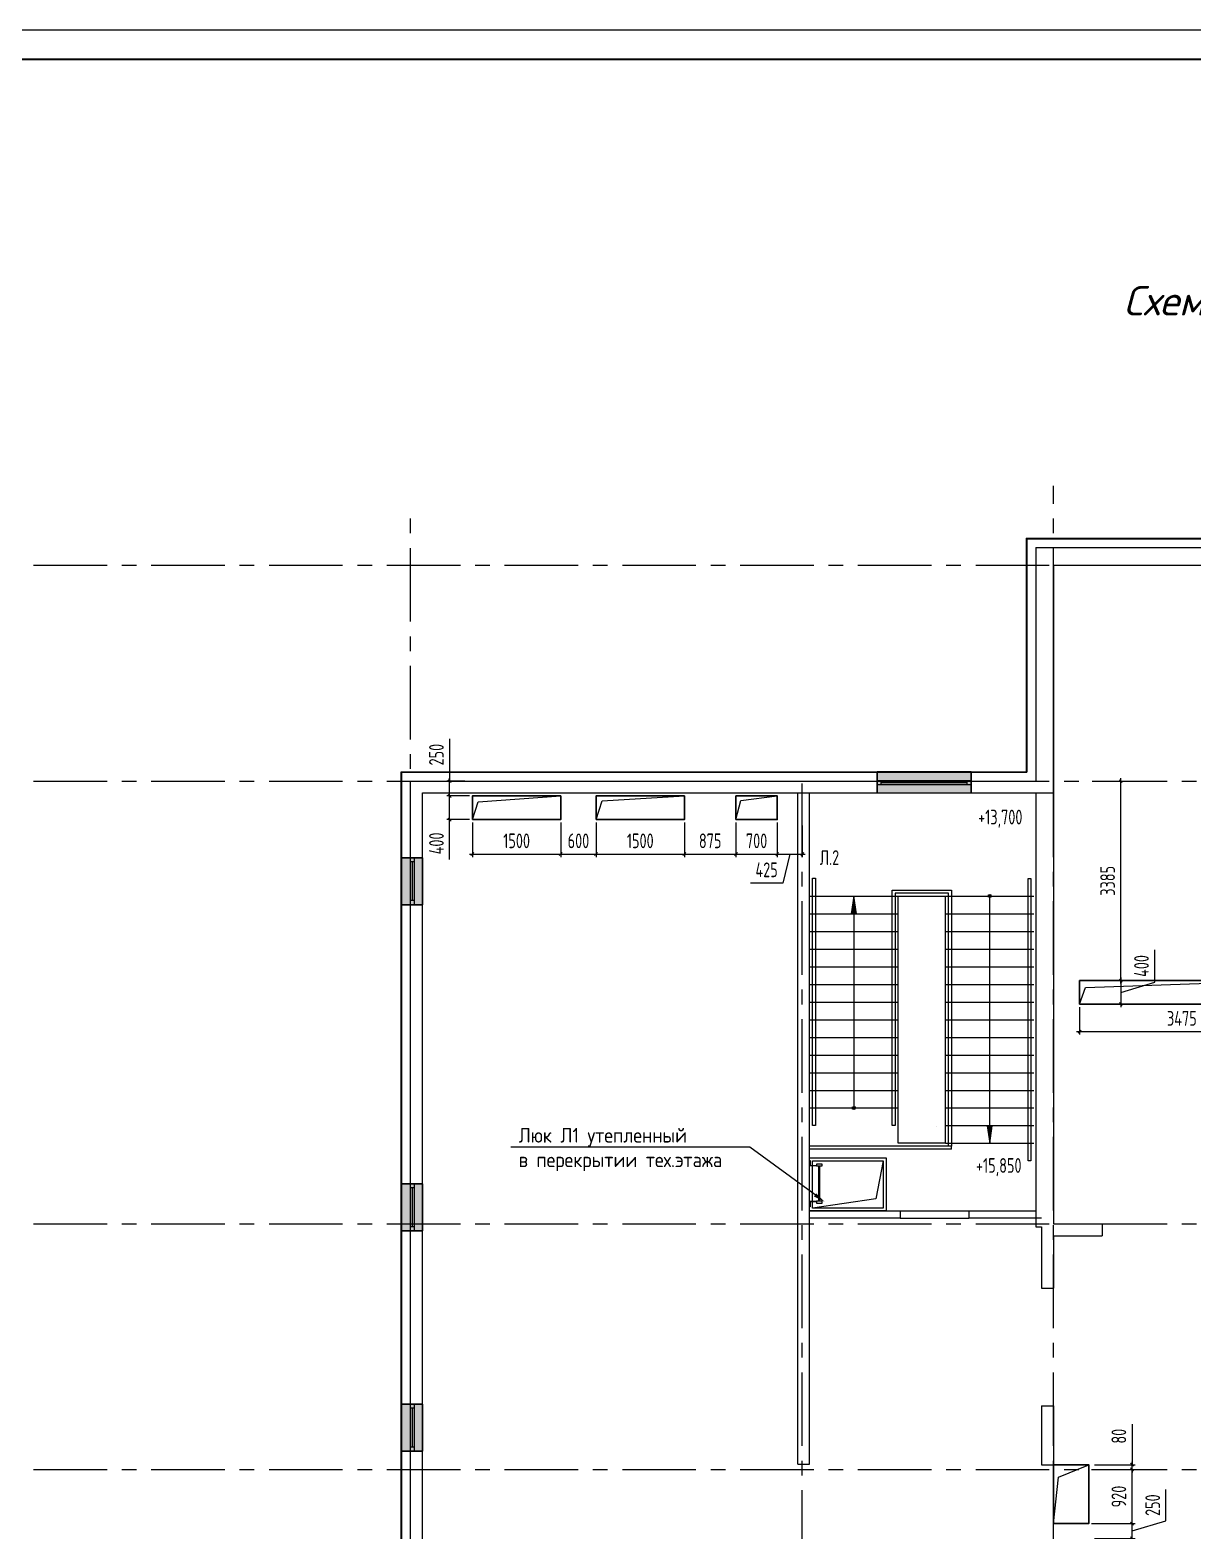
# Model space of a CAD drawing. Header units: millimetres. Extents: x -185251 to 7892985, y -102157 to 319855.
# Drawn here: x -169179 to -149430, y 293864 to 319355 of the extents above; entities that cross this region are included whole.
import ezdxf
from ezdxf import colors
from ezdxf.entities.mleader import LeaderData, LeaderLine
from ezdxf.math import Vec2, Vec3

# ---------------------------------------------------------------- set-up
doc = ezdxf.new("R2010")
doc.units = ezdxf.units.MM
doc.header["$LTSCALE"] = 10
doc.linetypes.add('CENTER', pattern=[2, 1.25, -0.25, 0.25, -0.25])
for name, color, linetype, lineweight in [('013', 7, 'Continuous', 13), ('АР_Оси', 142, 'Continuous', 9), ('Специальное оборудование', 7, 'Continuous', 9)]:
    doc.layers.add(name, color=color, linetype=linetype, lineweight=lineweight)
doc.layers.add('Архитектура', color=251, linetype='Continuous')
doc.layers.get('0').off()
doc.layers.get('0').freeze()
doc.styles.add('10', font='isocpeui.ttf', dxfattribs={"height": 25})
doc.styles.add('GOST', font='isocpeur.ttf')
doc.styles.add('ISOCPEUR', font='isocpeur.ttf', dxfattribs={"width": 0.7})
doc.styles.add('ISOCPEUR_2', font='isocpeur.ttf', dxfattribs={"width": 0.9, "height": 300})
doc.styles.add('ГОСТ 2.304', font='isocpeur.ttf', dxfattribs={"width": 0.7})
doc.dimstyles.new('СПДС', dxfattribs={"dimscale": 100, "dimtxt": 2.5, "dimasz": 0.5, "dimexe": 0.5, "dimexo": 1, "dimgap": 1, "dimtad": 1, "dimdec": 0, "dimrnd": 5, "dimtxsty": 'ГОСТ 2.304', "dimblk": 'OBLIQUE', "dimcen": 2.5, "dimdle": 0.5, "dimadec": 0, "dimazin": 2, "dimtfac": 0.75, "dimtdec": 0, "dimtmove": 1, "dimatfit": 3, "dimfxl": 1, "dimtolj": 1, "dimarcsym": 1})

# ---------------------------------------------------------------- blocks, each defined once
blk = doc.blocks.new('_DOTSMALL')
at = {"color": 0, "linetype": 'ByBlock', "const_width": 0.5}
blk.add_lwpolyline([(-0.0625, 0, 1), (0.0625, 0, 1)], format="xyb", close=True, dxfattribs=at)
blk = doc.blocks.new('*U257')
h = blk.add_hatch(color=256)
h.dxf.hatch_style = 1
edge = h.paths.add_edge_path()
edge.add_arc((0, 0), 27.6, 359.64, 719.64)
h = blk.add_hatch(color=256)
h.dxf.hatch_style = 1
h.paths.add_polyline_path([(3300, -44), (3300, 44), (3600, 0)])
blk.add_line((3600, 0), (0, 0))
blk.add_lwpolyline([(3300, 44), (3300, -44), (3600, 0), (3300, 44)])
blk.add_circle((0, 0), 27.6)
blk = doc.blocks.new('*U252')
h = blk.add_hatch(color=256)
h.dxf.hatch_style = 1
edge = h.paths.add_edge_path()
edge.add_arc((0, 0), 27.6, 359.64, 719.64)
h = blk.add_hatch(color=256)
h.dxf.hatch_style = 1
h.paths.add_polyline_path([(3900, -44), (3900, 44), (4200, 0)])
blk.add_line((4200, 0), (0, 0))
blk.add_lwpolyline([(3900, 44), (3900, -44), (4200, 0), (3900, 44)])
blk.add_circle((0, 0), 27.6)
blk = doc.blocks.new('A$C9b338701')
at = {"layer": 'Специальное оборудование'}
for p, q in [((-95.2875, 208.6161), (-95.2875, 217.5096)), ((-95.2875, 217.5096), (0, 217.5096)), ((-8.8935, 208.6161), (-95.2875, 208.6161)), ((0, 96.8121), (-31.7625, 96.8121)), ((-31.7625, 96.8121), (-31.7625, 0)), ((-31.7625, 0), (0, 0)), ((-8.8935, 96.8121), (-8.8935, 208.6161)), ((0, 217.5096), (0, 96.8121)), ((0, 0), (0, 96.8121)), ((598.775, 64.5414), (0, 64.5414)), ((0, 39.1314), (598.775, 39.1314)), ((598.775, 217.5096), (694.0625, 217.5096)), ((598.775, 96.8121), (598.775, 217.5096)), ((630.5375, 96.8121), (598.775, 96.8121)), ((598.775, 96.8121), (598.775, 0)), ((598.775, 0), (630.5375, 0)), ((694.0625, 208.6161), (607.6685, 208.6161)), ((607.6685, 208.6161), (607.6685, 96.8121)), ((630.5375, 0), (630.5375, 96.8121)), ((694.0625, 217.5096), (694.0625, 208.6161))]:
    blk.add_line(p, q, dxfattribs=at)
blk = doc.blocks.new('*U259')
at = {"true_color": 0xffffff}
h = blk.add_hatch(color=7, dxfattribs=at)
h.dxf.hatch_style = 1
h.paths.add_polyline_path([(-800, 140), (0, 140), (0, -220), (-800, -220)])
at = {"lineweight": 30}
for p, q in [((-800, 140), (-800, -220)), ((0, 140), (0, -220))]:
    blk.add_line(p, q, dxfattribs=at)
for p, q in [((-800, 140), (0, 140)), ((-800, 140), (-800, 140)), ((-800, 140), (-800, 140)), ((-800, 0), (0, 0)), ((0, 140), (0, 140)), ((0, 140), (0, 140)), ((-800, -70), (0, -70)), ((0, -220), (-800, -220)), ((-730, 0), (-730, -70)), ((-730, -35), (-70, -35)), ((-70, 0), (-70, -70))]:
    blk.add_line(p, q)
blk = doc.blocks.new('*U40')
at = {"true_color": 0xffffff}
h = blk.add_hatch(color=7, dxfattribs=at)
h.dxf.hatch_style = 1
h.paths.add_polyline_path([(-1600, -140), (0, -140), (0, 220), (-1600, 220)])
at = {"lineweight": 30}
for p, q in [((-1600, -140), (-1600, 220)), ((0, -140), (0, 220))]:
    blk.add_line(p, q, dxfattribs=at)
for p, q in [((0, 220), (-1600, 220)), ((-1600, 70), (0, 70)), ((-1600, 0), (0, 0)), ((-1530, 0), (-1530, 70)), ((-1530, 35), (-70, 35)), ((-70, 0), (-70, 70)), ((-1600, -140), (0, -140)), ((-1600, -140), (-1600, -140)), ((-1600, -140), (-1600, -140)), ((0, -140), (0, -140)), ((0, -140), (0, -140))]:
    blk.add_line(p, q)
blk = doc.blocks.new('_Oblique')
at = {"color": 0, "linetype": 'ByBlock', "lineweight": -2}
blk.add_line((-0.5, -0.5), (0.5, 0.5), dxfattribs=at)
blk = doc.blocks.new('*D415')
at = {"layer": '013', "color": 0, "linetype": 'ByBlock', "lineweight": -2, "transparency": 16777216}
for p, q in [((-161716, 306347), (-162103, 306347)), ((-162053, 305897), (-162053, 306397)), ((-161716, 305947), (-162103, 305947)), ((-162053, 305266), (-162053, 305947))]:
    blk.add_line(p, q, dxfattribs=at)
at = {"layer": 'Defpoints', "color": 0, "linetype": 'ByBlock', "transparency": 16777216}
for p in [(-162053, 306347), (-161666, 306347), (-161666, 305947)]:
    blk.add_point(p, dxfattribs=at)
at = {"layer": '013', "color": 0, "linetype": 'ByBlock', "lineweight": -2, "transparency": 16777216, "xscale": 50, "yscale": 50, "zscale": 50}
for p, rotation in [((-162053, 306347), 90), ((-162053, 305947), 270)]:
    blk.add_blockref('_Oblique', p, dxfattribs=dict(at, rotation=rotation))
at = {"layer": '013', "color": 0, "linetype": 'ByBlock', "transparency": 16777216, "insert": (-162278, 305541), "char_height": 250, "attachment_point": 5, "rotation": 90, "style": 'ГОСТ 2.304'}
blk.add_mtext('\\A1;400', dxfattribs=at)
blk = doc.blocks.new('*D416')
at = {"layer": '013', "color": 0, "linetype": 'ByBlock', "lineweight": -2, "transparency": 16777216}
for p, q in [((-161666, 305897), (-161666, 305310)), ((-160166, 305897), (-160166, 305310)), ((-161716, 305360), (-160116, 305360))]:
    blk.add_line(p, q, dxfattribs=at)
at = {"layer": 'Defpoints', "color": 0, "linetype": 'ByBlock', "transparency": 16777216}
for p in [(-161666, 305947), (-160166, 305947), (-160166, 305360)]:
    blk.add_point(p, dxfattribs=at)
at = {"layer": '013', "color": 0, "linetype": 'ByBlock', "lineweight": -2, "transparency": 16777216, "xscale": 50, "yscale": 50, "zscale": 50, "rotation": 180}
blk.add_blockref('_Oblique', (-161666, 305360), dxfattribs=at)
at = {"layer": '013', "color": 0, "linetype": 'ByBlock', "lineweight": -2, "transparency": 16777216, "xscale": 50, "yscale": 50, "zscale": 50}
blk.add_blockref('_Oblique', (-160166, 305360), dxfattribs=at)
at = {"layer": '013', "color": 0, "linetype": 'ByBlock', "transparency": 16777216, "insert": (-160916, 305585), "char_height": 250, "attachment_point": 5, "style": 'ГОСТ 2.304'}
blk.add_mtext('\\A1;1500', dxfattribs=at)
blk = doc.blocks.new('*D417')
at = {"layer": '013', "color": 0, "linetype": 'ByBlock', "lineweight": -2, "transparency": 16777216}
for p, q in [((-159566, 305897), (-159566, 305310)), ((-158066, 305897), (-158066, 305310)), ((-159616, 305360), (-158016, 305360))]:
    blk.add_line(p, q, dxfattribs=at)
at = {"layer": 'Defpoints', "color": 0, "linetype": 'ByBlock', "transparency": 16777216}
for p in [(-159566, 305947), (-158066, 305947), (-158066, 305360)]:
    blk.add_point(p, dxfattribs=at)
at = {"layer": '013', "color": 0, "linetype": 'ByBlock', "lineweight": -2, "transparency": 16777216, "xscale": 50, "yscale": 50, "zscale": 50, "rotation": 180}
blk.add_blockref('_Oblique', (-159566, 305360), dxfattribs=at)
at = {"layer": '013', "color": 0, "linetype": 'ByBlock', "lineweight": -2, "transparency": 16777216, "xscale": 50, "yscale": 50, "zscale": 50}
blk.add_blockref('_Oblique', (-158066, 305360), dxfattribs=at)
at = {"layer": '013', "color": 0, "linetype": 'ByBlock', "transparency": 16777216, "insert": (-158816, 305585), "char_height": 250, "attachment_point": 5, "style": 'ГОСТ 2.304'}
blk.add_mtext('\\A1;1500', dxfattribs=at)
blk = doc.blocks.new('*D418')
at = {"layer": '013', "color": 0, "linetype": 'ByBlock', "lineweight": -2, "transparency": 16777216}
for p, q in [((-157191, 305897), (-157191, 305310)), ((-156491, 305897), (-156491, 305310)), ((-157241, 305360), (-156441, 305360))]:
    blk.add_line(p, q, dxfattribs=at)
at = {"layer": 'Defpoints', "color": 0, "linetype": 'ByBlock', "transparency": 16777216}
for p in [(-157191, 305947), (-156491, 305947), (-156491, 305360)]:
    blk.add_point(p, dxfattribs=at)
at = {"layer": '013', "color": 0, "linetype": 'ByBlock', "lineweight": -2, "transparency": 16777216, "xscale": 50, "yscale": 50, "zscale": 50, "rotation": 180}
blk.add_blockref('_Oblique', (-157191, 305360), dxfattribs=at)
at = {"layer": '013', "color": 0, "linetype": 'ByBlock', "lineweight": -2, "transparency": 16777216, "xscale": 50, "yscale": 50, "zscale": 50}
blk.add_blockref('_Oblique', (-156491, 305360), dxfattribs=at)
at = {"layer": '013', "color": 0, "linetype": 'ByBlock', "transparency": 16777216, "insert": (-156841, 305585), "char_height": 250, "attachment_point": 5, "style": 'ГОСТ 2.304'}
blk.add_mtext('\\A1;700', dxfattribs=at)
blk = doc.blocks.new('*D419')
at = {"layer": '013', "color": 0, "linetype": 'ByBlock', "lineweight": -2, "transparency": 16777216}
for p, q in [((-151356, 302762), (-151356, 302295)), ((-147881, 302762), (-147881, 302295)), ((-151406, 302345), (-147831, 302345))]:
    blk.add_line(p, q, dxfattribs=at)
at = {"layer": 'Defpoints', "color": 0, "linetype": 'ByBlock', "transparency": 16777216}
for p in [(-151356, 302812), (-147881, 302812), (-147881, 302345)]:
    blk.add_point(p, dxfattribs=at)
at = {"layer": '013', "color": 0, "linetype": 'ByBlock', "lineweight": -2, "transparency": 16777216, "xscale": 50, "yscale": 50, "zscale": 50, "rotation": 180}
blk.add_blockref('_Oblique', (-151356, 302345), dxfattribs=at)
at = {"layer": '013', "color": 0, "linetype": 'ByBlock', "lineweight": -2, "transparency": 16777216, "xscale": 50, "yscale": 50, "zscale": 50}
blk.add_blockref('_Oblique', (-147881, 302345), dxfattribs=at)
at = {"layer": '013', "color": 0, "linetype": 'ByBlock', "transparency": 16777216, "insert": (-149619, 302570), "char_height": 250, "attachment_point": 5, "style": 'ГОСТ 2.304'}
blk.add_mtext('\\A1;3475', dxfattribs=at)
blk = doc.blocks.new('*D429')
at = {"layer": '013', "color": 0, "linetype": 'ByBlock', "lineweight": -2, "transparency": 16777216}
for p, q in [((-151142, 306599), (-150605, 306599)), ((-150655, 303162), (-150655, 306649)), ((-151306, 303212), (-150605, 303212))]:
    blk.add_line(p, q, dxfattribs=at)
at = {"layer": 'Defpoints', "color": 0, "linetype": 'ByBlock', "transparency": 16777216}
for p in [(-151192, 306599), (-150655, 306599), (-151356, 303212)]:
    blk.add_point(p, dxfattribs=at)
at = {"layer": '013', "color": 0, "linetype": 'ByBlock', "lineweight": -2, "transparency": 16777216, "xscale": 50, "yscale": 50, "zscale": 50}
for p, rotation in [((-150655, 306599), 90), ((-150655, 303212), 270)]:
    blk.add_blockref('_Oblique', p, dxfattribs=dict(at, rotation=rotation))
at = {"layer": '013', "color": 0, "linetype": 'ByBlock', "transparency": 16777216, "insert": (-150880, 304906), "char_height": 250, "attachment_point": 5, "rotation": 90, "style": 'ГОСТ 2.304'}
blk.add_mtext('\\A1;3385', dxfattribs=at)
blk = doc.blocks.new('*D447')
at = {"layer": '013', "color": 0, "linetype": 'ByBlock', "lineweight": -2, "transparency": 16777216}
for p, q in [((-150464, 293939), (-150464, 294959)), ((-151151, 294909), (-150414, 294909)), ((-151151, 293989), (-150414, 293989))]:
    blk.add_line(p, q, dxfattribs=at)
at = {"layer": 'Defpoints', "color": 0, "linetype": 'ByBlock', "transparency": 16777216}
for p in [(-151201, 294909), (-150464, 294909), (-151201, 293989)]:
    blk.add_point(p, dxfattribs=at)
at = {"layer": '013', "color": 0, "linetype": 'ByBlock', "lineweight": -2, "transparency": 16777216, "xscale": 50, "yscale": 50, "zscale": 50}
for p, rotation in [((-150464, 294909), 90), ((-150464, 293989), 270)]:
    blk.add_blockref('_Oblique', p, dxfattribs=dict(at, rotation=rotation))
at = {"layer": '013', "color": 0, "linetype": 'ByBlock', "transparency": 16777216, "insert": (-150689, 294449), "char_height": 250, "attachment_point": 5, "rotation": 90, "style": 'ГОСТ 2.304'}
blk.add_mtext('\\A1;920', dxfattribs=at)
blk = doc.blocks.new('*D627')
at = {"layer": '013', "color": 0, "linetype": 'ByBlock', "lineweight": -2, "transparency": 16777216}
for p, q in [((-149889, 294037), (-149889, 294569)), ((-151101, 293989), (-150414, 293989)), ((-150464, 293689), (-150464, 294039)), ((-150464, 293864), (-149889, 294037)), ((-151101, 293739), (-150414, 293739))]:
    blk.add_line(p, q, dxfattribs=at)
at = {"layer": 'Defpoints', "color": 0, "linetype": 'ByBlock', "transparency": 16777216}
for p in [(-151201, 293989), (-150464, 293989), (-151201, 293739)]:
    blk.add_point(p, dxfattribs=at)
at = {"layer": '013', "color": 0, "linetype": 'ByBlock', "lineweight": -2, "transparency": 16777216, "xscale": 50, "yscale": 50, "zscale": 50}
for p, rotation in [((-150464, 293989), 90), ((-150464, 293739), 270)]:
    blk.add_blockref('_Oblique', p, dxfattribs=dict(at, rotation=rotation))
at = {"layer": '013', "color": 0, "linetype": 'ByBlock', "transparency": 16777216, "insert": (-150114, 294303), "char_height": 250, "attachment_point": 5, "rotation": 90, "style": 'ГОСТ 2.304'}
blk.add_mtext('\\A1;250', dxfattribs=at)
blk = doc.blocks.new('*D628')
at = {"layer": '013', "color": 0, "linetype": 'ByBlock', "lineweight": -2, "transparency": 16777216}
for p, q in [((-150464, 295679), (-150464, 294990)), ((-151101, 294990), (-150414, 294990)), ((-150464, 294990), (-150464, 295040)), ((-150464, 294909), (-150464, 294990)), ((-150464, 294909), (-150464, 294990)), ((-151101, 294909), (-150414, 294909)), ((-150464, 294909), (-150464, 294859))]:
    blk.add_line(p, q, dxfattribs=at)
at = {"layer": 'Defpoints', "color": 0, "linetype": 'ByBlock', "transparency": 16777216}
for p in [(-151201, 294990), (-150464, 294990), (-151201, 294909)]:
    blk.add_point(p, dxfattribs=at)
at = {"layer": '013', "color": 0, "linetype": 'ByBlock', "lineweight": -2, "transparency": 16777216, "xscale": 50, "yscale": 50, "zscale": 50}
for p, rotation in [((-150464, 294990), 270), ((-150464, 294909), 90)]:
    blk.add_blockref('_Oblique', p, dxfattribs=dict(at, rotation=rotation))
at = {"layer": '013', "color": 0, "linetype": 'ByBlock', "transparency": 16777216, "insert": (-150689, 295474), "char_height": 250, "attachment_point": 5, "rotation": 90, "style": 'ГОСТ 2.304'}
blk.add_mtext('\\A1;80', dxfattribs=at)
blk = doc.blocks.new('*D633')
at = {"layer": '013', "color": 0, "linetype": 'ByBlock', "lineweight": -2, "transparency": 16777216}
for p, q in [((-150080, 303185), (-150080, 303735)), ((-151256, 303212), (-150605, 303212)), ((-150655, 303262), (-150655, 302762)), ((-150655, 303012), (-150080, 303185)), ((-151256, 302812), (-150605, 302812))]:
    blk.add_line(p, q, dxfattribs=at)
at = {"layer": 'Defpoints', "color": 0, "linetype": 'ByBlock', "transparency": 16777216}
for p in [(-151356, 303212), (-151356, 302812), (-150655, 302812)]:
    blk.add_point(p, dxfattribs=at)
at = {"layer": '013', "color": 0, "linetype": 'ByBlock', "lineweight": -2, "transparency": 16777216, "xscale": 50, "yscale": 50, "zscale": 50}
for p, rotation in [((-150655, 303212), 90), ((-150655, 302812), 270)]:
    blk.add_blockref('_Oblique', p, dxfattribs=dict(at, rotation=rotation))
at = {"layer": '013', "color": 0, "linetype": 'ByBlock', "transparency": 16777216, "insert": (-150305, 303460), "char_height": 250, "attachment_point": 5, "rotation": 90, "style": 'ГОСТ 2.304'}
blk.add_mtext('\\A1;400', dxfattribs=at)
blk = doc.blocks.new('*D634')
at = {"layer": '013', "color": 0, "linetype": 'ByBlock', "lineweight": -2, "transparency": 16777216}
for p, q in [((-162053, 307315), (-162053, 306599)), ((-161798, 306599), (-162103, 306599)), ((-162053, 306297), (-162053, 306649)), ((-161766, 306347), (-162103, 306347))]:
    blk.add_line(p, q, dxfattribs=at)
at = {"layer": 'Defpoints', "color": 0, "linetype": 'ByBlock', "transparency": 16777216}
for p in [(-162053, 306599), (-161698, 306599), (-161666, 306347)]:
    blk.add_point(p, dxfattribs=at)
at = {"layer": '013', "color": 0, "linetype": 'ByBlock', "lineweight": -2, "transparency": 16777216, "xscale": 50, "yscale": 50, "zscale": 50}
for p, rotation in [((-162053, 306599), 90), ((-162053, 306347), 270)]:
    blk.add_blockref('_Oblique', p, dxfattribs=dict(at, rotation=rotation))
at = {"layer": '013', "color": 0, "linetype": 'ByBlock', "transparency": 16777216, "insert": (-162278, 307049), "char_height": 250, "attachment_point": 5, "rotation": 90, "style": 'ГОСТ 2.304'}
blk.add_mtext('\\A1;250', dxfattribs=at)
blk = doc.blocks.new('*D635')
at = {"layer": '013', "color": 0, "linetype": 'ByBlock', "lineweight": -2, "transparency": 16777216}
for p, q in [((-160166, 305847), (-160166, 305310)), ((-159566, 305847), (-159566, 305310)), ((-160216, 305360), (-159516, 305360))]:
    blk.add_line(p, q, dxfattribs=at)
at = {"layer": 'Defpoints', "color": 0, "linetype": 'ByBlock', "transparency": 16777216}
for p in [(-160166, 305947), (-159566, 305947), (-159566, 305360)]:
    blk.add_point(p, dxfattribs=at)
at = {"layer": '013', "color": 0, "linetype": 'ByBlock', "lineweight": -2, "transparency": 16777216, "xscale": 50, "yscale": 50, "zscale": 50, "rotation": 180}
blk.add_blockref('_Oblique', (-160166, 305360), dxfattribs=at)
at = {"layer": '013', "color": 0, "linetype": 'ByBlock', "lineweight": -2, "transparency": 16777216, "xscale": 50, "yscale": 50, "zscale": 50}
blk.add_blockref('_Oblique', (-159566, 305360), dxfattribs=at)
at = {"layer": '013', "color": 0, "linetype": 'ByBlock', "transparency": 16777216, "insert": (-159866, 305585), "char_height": 250, "attachment_point": 5, "style": 'ГОСТ 2.304'}
blk.add_mtext('\\A1;600', dxfattribs=at)
blk = doc.blocks.new('*D636')
at = {"layer": '013', "color": 0, "linetype": 'ByBlock', "lineweight": -2, "transparency": 16777216}
for p, q in [((-158066, 305847), (-158066, 305310)), ((-157191, 305847), (-157191, 305310)), ((-158116, 305360), (-157141, 305360))]:
    blk.add_line(p, q, dxfattribs=at)
at = {"layer": 'Defpoints', "color": 0, "linetype": 'ByBlock', "transparency": 16777216}
for p in [(-158066, 305947), (-157191, 305947), (-157191, 305360)]:
    blk.add_point(p, dxfattribs=at)
at = {"layer": '013', "color": 0, "linetype": 'ByBlock', "lineweight": -2, "transparency": 16777216, "xscale": 50, "yscale": 50, "zscale": 50, "rotation": 180}
blk.add_blockref('_Oblique', (-158066, 305360), dxfattribs=at)
at = {"layer": '013', "color": 0, "linetype": 'ByBlock', "lineweight": -2, "transparency": 16777216, "xscale": 50, "yscale": 50, "zscale": 50}
blk.add_blockref('_Oblique', (-157191, 305360), dxfattribs=at)
at = {"layer": '013', "color": 0, "linetype": 'ByBlock', "transparency": 16777216, "insert": (-157629, 305585), "char_height": 250, "attachment_point": 5, "style": 'ГОСТ 2.304'}
blk.add_mtext('\\A1;875', dxfattribs=at)
blk = doc.blocks.new('*D637')
at = {"layer": '013', "color": 0, "linetype": 'ByBlock', "lineweight": -2, "transparency": 16777216}
for p, q in [((-156491, 305847), (-156491, 305310)), ((-156066, 305847), (-156066, 305310)), ((-156541, 305360), (-156016, 305360)), ((-156279, 305360), (-156396, 304868)), ((-156396, 304868), (-156946, 304868))]:
    blk.add_line(p, q, dxfattribs=at)
at = {"layer": 'Defpoints', "color": 0, "linetype": 'ByBlock', "transparency": 16777216}
for p in [(-156491, 305947), (-156066, 305947), (-156066, 305360)]:
    blk.add_point(p, dxfattribs=at)
at = {"layer": '013', "color": 0, "linetype": 'ByBlock', "lineweight": -2, "transparency": 16777216, "xscale": 50, "yscale": 50, "zscale": 50, "rotation": 180}
blk.add_blockref('_Oblique', (-156491, 305360), dxfattribs=at)
at = {"layer": '013', "color": 0, "linetype": 'ByBlock', "lineweight": -2, "transparency": 16777216, "xscale": 50, "yscale": 50, "zscale": 50}
blk.add_blockref('_Oblique', (-156066, 305360), dxfattribs=at)
at = {"layer": '013', "color": 0, "linetype": 'ByBlock', "transparency": 16777216, "insert": (-156671, 305093), "char_height": 250, "attachment_point": 5, "style": 'ГОСТ 2.304'}
blk.add_mtext('\\A1;425', dxfattribs=at)
blk = doc.blocks.new('*U537')
at = {"color": 44, "lineweight": 20, "ltscale": 10}
blk.add_line((841, 594), (0, 594), dxfattribs=at)
at = {"color": 137, "lineweight": 35, "ltscale": 10}
blk.add_line((836, 589), (20, 589), dxfattribs=at)
at = {"color": 44, "lineweight": 13, "style": 'GOST', "oblique": 10, "width": 0.8}
for tag in ['ФОРМАТВЕРТ', 'ФОРМАТГОРИЗ']:
    blk.add_attdef(tag, (789.98, 1.6), '', height=2, dxfattribs=at)

msp = doc.modelspace()

# ---------------------------------------------------------------- linework, layer by layer
at = {"layer": '013', "color": 1, "linetype": 'ByBlock', "lineweight": 30}
for points in [[(-161666, 305947), (-160166, 305947), (-160166, 306347), (-161666, 306347)], [(-159566, 305947), (-158066, 305947), (-158066, 306347), (-159566, 306347)], [(-157191, 305947), (-156491, 305947), (-156491, 306347), (-157191, 306347)], [(-151356.1, 302812.1), (-147881.1, 302812.1), (-147881.1, 303212.1), (-151356.1, 303212.1)], [(-151801, 294989.6), (-151201.1, 294989.6), (-151201.1, 293989.3), (-151801, 293989.3)]]:
    msp.add_lwpolyline(points, close=True, dxfattribs=at)
at = {"layer": '013', "color": 1, "linetype": 'ByBlock'}
for points in [[(-161666, 305947), (-161571.1, 306245.6), (-160166, 306347)], [(-159566, 305947), (-159465, 306263.6), (-158066, 306347)], [(-157191, 305947), (-157109, 306270.1), (-156491, 306347)], [(-151356.1, 302812.1), (-151258.2, 303094.2), (-147881.1, 303212.1)], [(-151801, 293989.3), (-151715.7, 294775.9), (-151201.1, 294989.6)]]:
    msp.add_lwpolyline(points, dxfattribs=at)
at = {"layer": 'АР_Оси', "linetype": 'CENTER', "ltscale": 100}
for p, q in [((-151801, 277308), (-151801, 311615.5)), ((-162716, 277308), (-162716, 311192)), ((-173120, 310264.3), (-98351.4, 310264.3)), ((-156066, 277308), (-156066, 306690.6)), ((-173120, 306599.3), (-97932.6, 306599.3)), ((-173120, 299079.3), (-97932.6, 299079.3)), ((-173120, 299079.3), (-97932.6, 299079.3)), ((-173120, 294909.3), (-97932.6, 294909.3))]:
    msp.add_line(p, q, dxfattribs=at)
at = {"layer": 'Архитектура', "lineweight": 25, "transparency": 33554684}
for p, q in [((-152261, 310724.3), (-117141, 310724.3)), ((-152261, 310724.3), (-152261, 306759.3)), ((-152251, 310714.3), (-117151, 310714.3)), ((-152251, 310714.3), (-152251, 306749.3)), ((-152101, 310564.3), (-117301, 310564.3)), ((-152101, 310564.3), (-152101, 306599.3)), ((-151801, 310264.3), (-117601, 310264.3)), ((-151801, 310264.3), (-151801, 299079.3)), ((-162876, 288889.3), (-162876, 306759.3)), ((-162876, 306759.3), (-152261, 306759.3)), ((-162866, 288879.3), (-162866, 306749.3)), ((-162866, 306749.3), (-152251, 306749.3)), ((-162716, 306599.3), (-152101, 306599.3)), ((-162716, 288729.3), (-162716, 306599.3)), ((-162716, 305264.3), (-162716, 306599.3)), ((-162516, 288729.3), (-162516, 306399.3)), ((-162516, 306399.3), (-156141, 306399.3)), ((-156141, 294999.3), (-156141, 306399.3)), ((-155941, 294999.3), (-155941, 306399.3)), ((-155941, 306399.3), (-152101, 306399.3)), ((-152101, 306399.3), (-152101, 299029.3)), ((-155941, 304647.9), (-154438.6, 304647.9)), ((-154438.7, 304647.8), (-152131, 304647.9)), ((-155941, 304347.9), (-154438.6, 304347.9)), ((-153633.4, 304347.9), (-152131, 304347.9)), ((-155941, 304047.9), (-154438.6, 304047.9)), ((-153633.4, 304047.9), (-152131, 304047.9)), ((-155941, 303747.9), (-154438.6, 303747.9)), ((-153633.4, 303747.9), (-152131, 303747.9)), ((-155941, 303447.9), (-154438.6, 303447.9)), ((-153633.4, 303447.9), (-152131, 303447.9)), ((-155941, 303147.9), (-154438.6, 303147.9)), ((-153633.4, 303147.9), (-152131, 303147.9)), ((-155941, 302847.9), (-154438.6, 302847.9)), ((-153633.4, 302847.9), (-152131, 302847.9)), ((-155941, 302547.9), (-154438.6, 302547.9)), ((-153633.4, 302547.9), (-152131, 302547.9)), ((-155941, 302247.9), (-154438.6, 302247.9)), ((-153633.4, 302247.9), (-152131, 302247.9)), ((-155941, 301947.9), (-154438.6, 301947.9)), ((-153633.4, 301947.9), (-152131, 301947.9)), ((-155941, 301647.9), (-154438.6, 301647.9)), ((-153633.4, 301647.9), (-152131, 301647.9)), ((-155941, 301347.9), (-154438.6, 301347.9)), ((-153633.4, 301347.9), (-152131, 301347.9)), ((-155941, 301047.9), (-154438.6, 301047.9)), ((-153633.4, 301047.9), (-152131, 301047.9)), ((-153633.4, 300747.9), (-152131, 300747.9)), ((-153533.4, 300398.9), (-155941.1, 300398.9)), ((-153533.4, 300347.9), (-155941.1, 300348.9)), ((-153633.6, 300447.9), (-154438.7, 300447.9)), ((-153633.4, 300447.9), (-152131, 300447.9)), ((-153533.4, 300347.9), (-153533.4, 300398.9)), ((-154406, 299299.3), (-153236, 299299.3)), ((-154403, 299299.3), (-154403, 299179.3)), ((-153236, 299299.3), (-153236, 299179.3)), ((-154403, 299179.3), (-153236, 299179.3)), ((-152101, 299029.3), (-152001, 299029.3)), ((-152101, 299029.3), (-152001, 299029.3)), ((-152001, 299029.3), (-152001, 297989.3)), ((-151801, 299079.3), (-150971, 299079.3)), ((-151801, 298879.3), (-151801, 297989.3)), ((-151801, 298879.3), (-150971, 298879.3)), ((-152001, 297989.3), (-151801, 297989.3)), ((-152001, 295989.3), (-152001, 294989.3)), ((-152001, 295989.3), (-151801, 295989.3)), ((-151801, 295989.3), (-151801, 294989.3)), ((-156141, 294999.3), (-155941, 294999.3)), ((-152001, 294989.3), (-151801, 294989.3))]:
    msp.add_line(p, q, dxfattribs=at)
for points in [[(-148046, 285569.3), (-156166, 285569.3), (-156165.8, 279219.3), (-168866, 279219.3), (-168866.4, 288529.3), (-162516, 288529.3), (-162516, 306399.3), (-151801, 306399.3), (-151801, 310264.3), (-117601, 310264.3)], [(-153583.4, 304697.8), (-154488.6, 304697.8), (-154488.6, 302990.2), (-154488.6, 300747.9), (-154538.6, 300747.9), (-154538.6, 302990.2), (-154538.6, 304747.8), (-153533.4, 304747.8)], [(-154438.6, 300447.9), (-154438.7, 304647.9)], [(-153633.6, 300447.9), (-153633.6, 304647.8)], [(-153533.4, 304747.8), (-153533.4, 300398.9), (-153583.4, 300398.9), (-153583.4, 304697.8)], [(-153789.1, 300726.6), (-153789.1, 300726.6)], [(-154691, 300149.4), (-154813.9, 299502.9), (-155890.9, 299349.3)], [(-155941, 299299.3), (-154403, 299299.3)], [(-153236, 299299.3), (-152101, 299299.3)], [(-154403, 299179.3), (-155941, 299179.3)], [(-152001, 299179.3), (-153236, 299179.3)], [(-150971, 299079.3), (-150971, 298879.3)]]:
    msp.add_lwpolyline(points, dxfattribs=at)
for points in [[(-155841, 300747.9), (-155891, 300747.9), (-155891, 304950.2), (-155841, 304950.2)], [(-152181.3, 300147.9), (-152231.3, 300147.9), (-152231.3, 304948), (-152181.3, 304948)], [(-154640.9, 299299.4), (-155940.9, 299299.3), (-155941, 300199.3), (-154641, 300199.4)], [(-154690.9, 299349.4), (-155890.9, 299349.3), (-155891, 300149.3), (-154691, 300149.4)], [(-154690.9, 299349.4), (-155890.9, 299349.3), (-155891, 300149.3), (-154691, 300149.4)], [(-154690.9, 299349.4), (-155890.9, 299349.3), (-155891, 300149.3), (-154691, 300149.4)]]:
    msp.add_lwpolyline(points, close=True, dxfattribs=at)

# ---------------------------------------------------------------- block references
at = {"layer": '013', "xscale": 100, "yscale": 100, "zscale": 100}
msp.add_blockref('*U537', (-178804.9, 259955.4), dxfattribs=at)
at = {"layer": 'Архитектура', "lineweight": 25, "transparency": 33554684}
msp.add_blockref('*U40', (-153196, 306539.3), dxfattribs=at)
for name, p, rotation in [('*U259', (-162656, 304499.3), 270), ('*U257', (-155189.8, 301047.9), 90.00000000000001), ('*U252', (-152882.2, 304647.8), 270), ('A$C9b338701', (-155725.1, 299464.5), 90), ('*U259', (-162656, 298959.3), 270), ('*U259', (-162656, 295219.3), 270)]:
    msp.add_blockref(name, p, dxfattribs=dict(at, rotation=rotation))

# ---------------------------------------------------------------- texts
at = {"layer": '013', "color": 0, "lineweight": 9, "insert": (-139595.1, 314690.6), "char_height": 500, "width": 28072.013, "attachment_point": 5, "style": '10'}
msp.add_mtext('\\pxi1.23419;Схема расположения проемов перекрытия 4-го этажа в/о 1-23/А/1-Б/1', dxfattribs=at)

# ---------------------------------------------------------------- dimensions: what is measured, and where the dimension line sits
at = {"layer": '013', "color": 1, "linetype": 'ByBlock'}
for base, p1, p2, picture, middle in [((-162053.3, 306599.3), (-161666, 306347), (-161697.9, 306599.3), '*D634', (-162126.5, 307048.9)), ((-150464.5, 294989.6), (-151201.1, 294909.3), (-151201.1, 294989.6), '*D628', (-150475.1, 295474.4))]:
    dim = msp.add_linear_dim(base=base, p1=p1, p2=p2, angle=90, dimstyle='СПДС', dxfattribs=at)
    dim.commit()
    dim.dimension.update_dxf_attribs({"geometry": picture, "text_midpoint": middle, "dimtype": 160})
for base, p1, p2, picture, middle in [((-150654.6, 306599.3), (-151356.1, 303212.1), (-151192.5, 306599.3), '*D429', (-150879.6, 304905.7)), ((-150464.5, 294909.3), (-151201.1, 293989.3), (-151201.1, 294909.3), '*D447', (-150689.5, 294449.3))]:
    dim = msp.add_linear_dim(base=base, p1=p1, p2=p2, angle=90, dimstyle='СПДС', override={"dimexo": 0.5}, dxfattribs=at)
    dim.commit()
    dim.dimension.update_dxf_attribs({"geometry": picture, "text_midpoint": middle})
dim = msp.add_linear_dim(base=(-162053.3, 306347), p1=(-161666, 305947), p2=(-161666, 306347), angle=90, dimstyle='СПДС', override={"dimexo": 0.5}, dxfattribs=at)
dim.commit()
dim.dimension.update_dxf_attribs({"geometry": '*D415', "text_midpoint": (-161865.2, 305540.6), "dimtype": 160})
for base, p1, p2, picture, middle in [((-160166, 305360.2), (-161666, 305947), (-160166, 305947), '*D416', (-160916, 305585.2)), ((-158066, 305360.2), (-159566, 305947), (-158066, 305947), '*D417', (-158816, 305585.2)), ((-156491, 305360.2), (-157191, 305947), (-156491, 305947), '*D418', (-156841, 305585.2)), ((-147881.1, 302345.4), (-151356.1, 302812.1), (-147881.1, 302812.1), '*D419', (-149618.6, 302570.4))]:
    dim = msp.add_linear_dim(base=base, p1=p1, p2=p2, dimstyle='СПДС', override={"dimexo": 0.5}, dxfattribs=at)
    dim.commit()
    dim.dimension.update_dxf_attribs({"geometry": picture, "text_midpoint": middle})
for base, p1, p2, picture, middle in [((-159566, 305360.2), (-160166, 305947), (-159566, 305947), '*D635', (-159866, 305585.2)), ((-157191, 305360.2), (-158066, 305947), (-157191, 305947), '*D636', (-157628.5, 305585.2))]:
    dim = msp.add_linear_dim(base=base, p1=p1, p2=p2, dimstyle='СПДС', dxfattribs=at)
    dim.commit()
    dim.dimension.update_dxf_attribs({"geometry": picture, "text_midpoint": middle})
dim = msp.add_linear_dim(base=(-156066, 305360.2), p1=(-156491, 305947), p2=(-156066, 305947), dimstyle='СПДС', dxfattribs=at)
dim.commit()
dim.dimension.update_dxf_attribs({"geometry": '*D637', "text_midpoint": (-156495.5, 304868.3), "dimtype": 160})
for base, p1, p2, picture, middle in [((-150654.6, 302812.1), (-151356.1, 303212.1), (-151356.1, 302812.1), '*D633', (-150304.6, 303284.6)), ((-150464.5, 293989.3), (-151201.1, 293739.3), (-151201.1, 293989.3), '*D627', (-150114.5, 294136.8))]:
    dim = msp.add_linear_dim(base=base, p1=p1, p2=p2, angle=90, dimstyle='СПДС', dxfattribs=at)
    dim.commit()
    dim.dimension.update_dxf_attribs({"geometry": picture, "text_midpoint": middle})

# ---------------------------------------------------------------- leaders
at = {"layer": 'Архитектура', "lineweight": 25, "transparency": 33554684}
ml = msp.add_multileader_mtext('Standard', dxfattribs=at)
ml.set_content('+13,700', color=256, style='ISOCPEUR')
ml.set_leader_properties(color=256, linetype='Continuous', lineweight=-1)
ml.set_arrow_properties(name='DOTSMALL')
ml.build(insert=Vec2(0, 0))
ml.multileader.update_dxf_attribs({"has_text_frame": 1, "text_left_attachment_type": 4, "text_right_attachment_type": 4, "dogleg_length": 100, "arrow_head_size": 180})
ctx = ml.context
ctx.base_point, ctx.char_height, ctx.arrow_head_size, ctx.landing_gap_size, ctx.plane_origin = Vec3(-153128.5, 305780.9), 250, 180, 50, Vec3(-155938.5, 304929.3)
ctx.left_attachment, ctx.right_attachment = 4, 4
notes = []
notes.append((ctx, [(0, (0, 0, 0), (0, 0), (1, 0), 1, [])]))
ctx.mtext.insert, ctx.mtext.width, ctx.mtext.line_spacing_style, ctx.mtext.flow_direction = Vec3(-153078.5, 306114.2), 852.697, 2, 5
ml = msp.add_multileader_mtext('Standard', dxfattribs=at)
ml.set_content('Л.2', color=256, style='ISOCPEUR')
ml.set_leader_properties(color=256, linetype='Continuous', lineweight=-1)
ml.set_arrow_properties(name='DOTSMALL')
ml.build(insert=Vec2(0, 0))
ml.multileader.update_dxf_attribs({"has_text_frame": 1, "text_left_attachment_type": 4, "text_right_attachment_type": 4, "dogleg_length": 100, "arrow_head_size": 180})
ctx = ml.context
ctx.base_point, ctx.char_height, ctx.arrow_head_size, ctx.landing_gap_size, ctx.plane_origin = Vec3(-155818.3, 305092.3, 0), 250, 180, 50, Vec3(-91789.1, 292800.5, 0)
ctx.left_attachment, ctx.right_attachment = 4, 4
notes.append((ctx, [(0, (0, 0, 0), (0, 0), (1, 0), 1, [])]))
ctx.mtext.insert, ctx.mtext.width, ctx.mtext.line_spacing_style, ctx.mtext.flow_direction = Vec3(-155768.3, 305425.7, 0), 852.697, 2, 5
ml = msp.add_multileader_mtext('Standard', dxfattribs=at)
ml.set_content('Люк Л1 утепленный \\Pв перекрытии тех.этажа', color=256, style='ISOCPEUR_2')
ml.set_leader_properties()
ml.build(insert=Vec2(0, 0))
ml.multileader.update_dxf_attribs({"text_left_attachment_type": 6, "text_right_attachment_type": 6, "dogleg_length": 374, "arrow_head_size": 200})
ctx = ml.context
ctx.base_point, ctx.char_height, ctx.arrow_head_size, ctx.landing_gap_size, ctx.plane_origin = Vec3(-160900.6, 300385.1, -3.9), 250, 200, 20, Vec3(-165353.4, 295297.1, -3.9)
ctx.left_attachment, ctx.right_attachment = 6, 6
notes.append((ctx, [(0, (1, 1, 0), (-156954.1, 300385.1, -3.9), (-1, 0), 374, [(0, [(-155686.1, 299454, -3.9)], 0, [])])]))
ctx.mtext.insert, ctx.mtext.width, ctx.mtext.flow_direction = Vec3(-160880.6, 300710.1, -3.9), 5515.858, 5
ml = msp.add_multileader_mtext('Standard', dxfattribs=at)
ml.set_content('+15,850', color=256, style='ISOCPEUR')
ml.set_leader_properties(color=256, linetype='Continuous', lineweight=-1)
ml.set_arrow_properties(name='DOTSMALL')
ml.build(insert=Vec2(0, 0))
ml.multileader.update_dxf_attribs({"has_text_frame": 1, "text_left_attachment_type": 4, "text_right_attachment_type": 4, "dogleg_length": 100, "arrow_head_size": 180})
ctx = ml.context
ctx.base_point, ctx.char_height, ctx.arrow_head_size, ctx.landing_gap_size, ctx.plane_origin = Vec3(-153165, 299863.7), 250, 180, 50, Vec3(-154468.2, 298656.1)
ctx.left_attachment, ctx.right_attachment = 4, 4
notes.append((ctx, [(0, (0, 0, 0), (0, 0), (1, 0), 1, [])]))
ctx.mtext.insert, ctx.mtext.width, ctx.mtext.defined_height, ctx.mtext.line_spacing_style, ctx.mtext.flow_direction = Vec3(-153115, 300197), 696.035, 776.5, 2, 5
for ctx, leaders in notes:
    for number, flags, end, landing, length, lines in leaders:
        leader = LeaderData()
        leader.index, (leader.has_last_leader_line, leader.has_dogleg_vector, leader.attachment_direction) = number, flags
        leader.last_leader_point, leader.dogleg_vector, leader.dogleg_length = Vec3(end), Vec3(landing), length
        for number, points, colour, breaks in lines:
            line = LeaderLine()
            line.index, line.vertices, line.color, line.breaks = number, Vec3.list(points), colors.encode_raw_color(colour), breaks
            leader.lines.append(line)
        ctx.leaders.append(leader)

doc.saveas('drawing.dxf')
